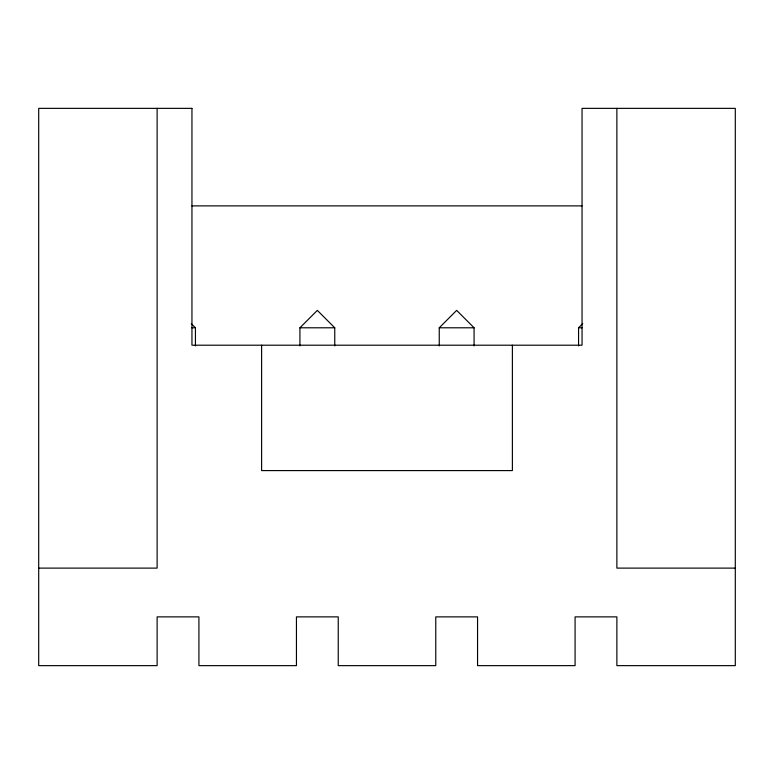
<?xml version="1.0" encoding="UTF-8"?>
<svg xmlns="http://www.w3.org/2000/svg" width="774" height="774" viewBox="0 0 774 774"><rect width="100%" height="100%" fill="white"/><g stroke="black" fill="none" stroke-linecap="round" stroke-linejoin="round"><path stroke-width="1.16" d="M299.925 345.901L299.925 327.789L317.34 310.374L334.755 327.789L334.755 345.901M439.245 345.901L439.245 327.789L456.66 310.374L474.075 327.789L474.075 345.901M578.565 345.901L578.565 327.789L582.716 323.638M191.952 205.884L582.048 205.884M191.836 327.789L195.435 327.789L195.435 345.901M299.925 327.789L334.755 327.789M439.245 327.789L474.075 327.789M578.565 327.789L582.164 327.789M38.7 568.116L157.122 568.116L157.122 108.36M735.3 568.116L616.878 568.116L616.878 108.36M191.284 323.638L195.435 327.789M512.388 345.204L512.388 470.592L261.612 470.592L261.612 345.204M191.952 108.36L38.7 108.36L38.7 665.64L157.122 665.64L157.122 616.878L198.918 616.878L198.918 665.64L296.442 665.64L296.442 616.878L338.238 616.878L338.238 665.64L435.762 665.64L435.762 616.878L477.558 616.878L477.558 665.64L575.082 665.64L575.082 616.878L616.878 616.878L616.878 665.64L735.3 665.64L735.3 108.36L582.048 108.36L582.048 345.204L191.952 345.204L191.952 108.36"/></g></svg>
